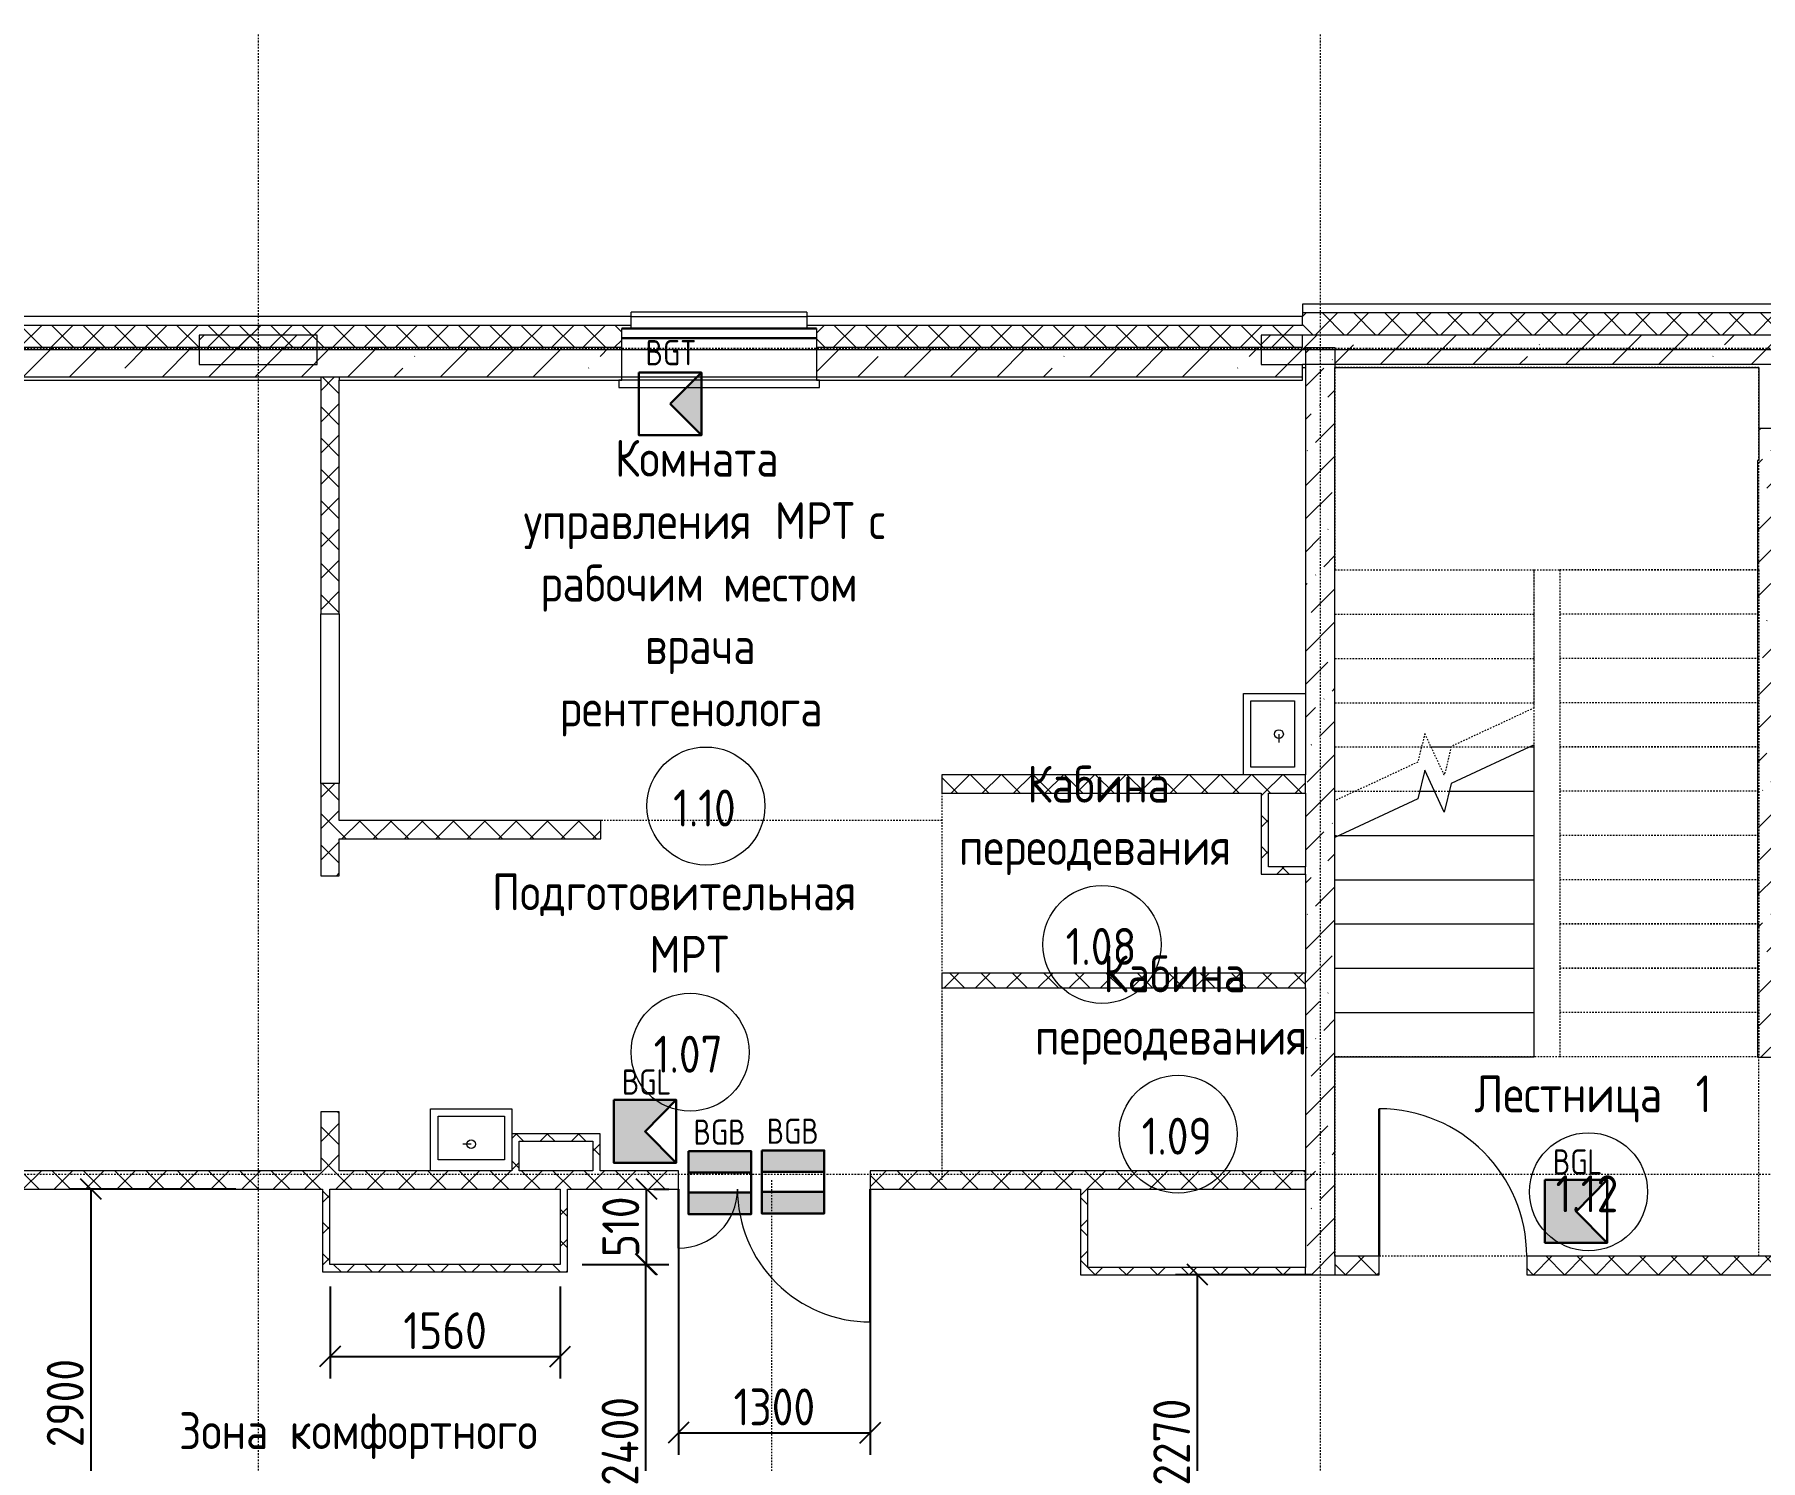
# Model space of a CAD drawing. Header units: millimetres. Extents: x -174154 to -170572, y -111302 to -109817.
# Drawn here: x -172474.2 to -172357.2, y -110227.9 to -110131.2 of the extents above; entities that cross this region are included whole.
import ezdxf

# ---------------------------------------------------------------- set-up
doc = ezdxf.new("R2010")
doc.units = ezdxf.units.MM
for name, pattern in [('ACAD_ISO02W100', [15, 12, -3]), ('ADSK_Линия сетки', [21, 12, -3, 3, -3]), ('ADSK_Сверху', [4.5, 3, -1.5]), ('ADSK_Штрих_ш3 п1_5', [4.5, 3, -1.5])]:
    doc.linetypes.add(name, pattern=pattern)
doc.layers.get('Defpoints').update_dxf_attribs({"color": 70})
for name, color, linetype, lineweight in [('!Подложка', 252, 'ACAD_ISO02W100', 25), ('Двери', 7, 'Continuous', 18), ('Кабель ПС', 20, 'ACAD_ISO02W100', 30), ('Колонны', 7, 'Continuous', 18), ('Лестницы', 7, 'Continuous', 18), ('Марки помещений', 7, 'Continuous', 18), ('Окна', 7, 'Continuous', 18), ('ОПС', 1, 'Continuous', 30), ('Оси', 7, 'Continuous', 9), ('Остекление', 7, 'Continuous', 30), ('Отлив', 7, 'Continuous', 18), ('Панель', 7, 'Continuous', 18), ('Перекрытия', 7, 'Continuous', 18), ('Подоконник_Верхний брус', 7, 'Continuous', 18), ('ПС', 1, 'Continuous', 50), ('Размеры', 7, 'Continuous', 9), ('Сантехнические приборы', 7, 'Continuous', 18), ('Стены', 7, 'Continuous', 18), ('Стены разрез', 7, 'Continuous', 40), ('Стены штриховка', 7, 'Continuous', 18)]:
    doc.layers.add(name, color=color, linetype=linetype, lineweight=lineweight)
doc.layers.add('_Разделитель помещений_', color=4, linetype='ADSK_Штрих_ш3 п1_5', lineweight=40, true_color=0x00ffff)
doc.layers.add('Линии', color=7, linetype='Continuous', lineweight=9, true_color=0x00a600)
doc.layers.add('PRSHEME', color=7, linetype='Continuous')
doc.styles.add('GOST Common', font='GOST Common.ttf', dxfattribs={"width": 0.9, "height": 250})
doc.styles.get("Standard").update_dxf_attribs({"font": 'GOST_A.TTF'})
doc.dimstyles.new('ADSK_Проверочный', dxfattribs={"dimscale": 304.8, "dimtxt": 251.428749, "dimasz": 0.463911, "dimexe": 0.492126, "dimexo": 0.492126, "dimgap": 0.164042, "dimtad": 1, "dimdec": 0, "dimdsep": 46, "dimtxsty": 'GOST Common', "dimblk1": 'OBLIQUE', "dimblk2": 'OBLIQUE', "dimsah": 1, "dimcen": 0.09, "dimazin": 0, "dimtfac": 1, "dimtdec": 4, "dimtix": 1, "dimtmove": 0, "dimatfit": 3, "dimfxl": 1, "dimtvp": 1, "dimtolj": 1, "dimtzin": 0, "dimarcsym": 2})
pattern_1 = [(45, (30280, 12305), (84.1903, 308.6967), [396.875, -79.375, 3.353, -76.022])]
pattern_2 = [(45, (30280, 12305), (-106.066, 106.066), []), (135, (30280, 12305), (-106.066, -106.066), [])]
pattern_3 = [(45, (30280, 12305), (-314.309, 314.309), []), (45, (30594.3, 12305), (-314.309, 314.309), [555.625, -111.125, 3.353, -107.772])]

# ---------------------------------------------------------------- blocks, each defined once
blk = doc.blocks.new('ИОО')
at = {"layer": 'Кабель ПС', "ltscale": 100}
h = blk.add_hatch(color=5, dxfattribs=at)
h.dxf.hatch_style = 1
h.paths.add_polyline_path([(0, 0), (185, -186), (185, 186)])
at = {"layer": 'ОПС', "color": 5, "ltscale": 100}
for p, q in [((185, 186), (0, 0)), ((0, 0), (185, -186))]:
    blk.add_line(p, q, dxfattribs=at)
blk.add_lwpolyline([(-185, 186), (185, 186), (185, -186), (-185, -186)], close=True, dxfattribs=at)
blk = doc.blocks.new('*U8')
at = {"layer": 'Кабель ПС', "color": 20, "xscale": 0.803782661242815, "yscale": 0.803782661242815, "zscale": 0.803782661242815}
blk.add_blockref('ИОО', (148.3, 149.8), dxfattribs=at)
at = {"layer": 'ПС', "color": 0, "ltscale": 300, "insert": (151.5, 393.7), "char_height": 120, "width": 108.005, "attachment_point": 5, "bg_fill": 3, "box_fill_scale": 1, "bg_fill_color": 256, "bg_fill_transparency": 0}
blk.add_mtext('BGT', dxfattribs=at)
blk = doc.blocks.new('*U9')
at = {"layer": 'ОПС', "lineweight": 25, "ltscale": 10}
h = blk.add_hatch(color=5, dxfattribs=at)
h.dxf.hatch_style = 1
h.paths.add_polyline_path([(-0.1, 299.7), (-0.1, 0.5), (296.9, 0.5), (148.4, 150.1), (296.9, 299.7)])
at = {"layer": 'ОПС', "color": 5, "ltscale": 100}
blk.add_lwpolyline([(-0.1, 299.7), (296.9, 299.7), (296.9, 0.5), (-0.1, 0.5)], close=True, dxfattribs=at)
blk.add_lwpolyline([(296.9, 299.7), (148.4, 150.1), (296.9, 0.5)], dxfattribs=at)
at = {"layer": 'ПС', "color": 0, "ltscale": 300, "insert": (155.5, 385.2), "char_height": 120, "width": 171.598, "attachment_point": 5, "bg_fill": 3, "box_fill_scale": 1, "bg_fill_color": 256, "bg_fill_transparency": 0}
blk.add_mtext('BGL', dxfattribs=at)
blk = doc.blocks.new('*U10')
at = {"layer": 'PRSHEME', "lineweight": 25}
for points in [[(0, 299.7), (298.1, 299.7), (298.1, 198.4), (0, 198.4)], [(0, 102.8), (298.1, 102.8), (298.1, 0), (0, 0)]]:
    blk.add_hatch(color=30, dxfattribs=at).paths.add_polyline_path(points)
at = {"layer": 'PRSHEME', "color": 30, "lineweight": 30}
for p, q in [((0, 198.4), (298.1, 198.4)), ((0, 102.8), (298.1, 102.8))]:
    blk.add_line(p, q, dxfattribs=at)
at = {"layer": 'PRSHEME', "color": 30, "lineweight": 25}
for points in [[(0, 299.7), (298.1, 299.7), (298.1, 198.4), (0, 198.4)], [(0, 102.8), (298.1, 102.8), (298.1, 0), (0, 0)]]:
    blk.add_lwpolyline(points, close=True, dxfattribs=at)
at = {"layer": 'PRSHEME', "color": 30, "lineweight": 30}
blk.add_lwpolyline([(0, 299.7), (298.1, 299.7), (298.1, 0), (0, 0)], close=True, dxfattribs=at)
at = {"layer": 'ПС', "color": 0, "ltscale": 300, "insert": (147.7, 391), "char_height": 120, "width": 178.902, "attachment_point": 5, "bg_fill": 3, "box_fill_scale": 1, "bg_fill_color": 256, "bg_fill_transparency": 0}
blk.add_mtext('BGB', dxfattribs=at)
blk = doc.blocks.new('B2B_Окно_1створка - 1280х2060h-715729-В_АР_ПЭ_01 Этаж')
at = {"layer": 'Остекление'}
for p, q in [((-660, 135), (660, 135)), ((-660, 70), (660, 70))]:
    blk.add_line(p, q, dxfattribs=at)
blk = doc.blocks.new('В2В_Подоконник_ПВХ - ПВХ-666027-В_АР_ПЭ_01 Этаж')
at = {"layer": 'Подоконник_Верхний брус'}
for p, q in [((-660, -285), (-660, 0)), ((-660, 0), (660, 0)), ((660, 0), (660, -285)), ((-660, -285), (-680, -285)), ((-680, -285), (-680, -335)), ((-680, -335), (680, -335)), ((680, -285), (660, -285)), ((680, -335), (680, -285))]:
    blk.add_line(p, q, dxfattribs=at)
blk = doc.blocks.new('B2B_Отлив - Отлив_металлический-622779-В_АР_ПЭ_01 Этаж')
at = {"layer": 'Отлив'}
for p, q in [((-595, 1), (-595, 110)), ((595, 110), (-595, 110)), ((-595, 0), (-595, 1)), ((-595, 1), (595, 1)), ((-595, 1), (595, 1)), ((-595, 0), (595, 0)), ((595, 110), (595, 1)), ((595, 1), (595, 0))]:
    blk.add_line(p, q, dxfattribs=at)
blk = doc.blocks.new('AC_Дверь_Однопольная_ДеревяннаяВнутренняя_ГОСТ6629-88 - 960х2080h-799353-В_АР_ПЭ_01 Этаж')
at = {"layer": 'Панель', "lineweight": 30}
blk.add_line((-500, 62.5), (-500, 1062.5), dxfattribs=at)
at = {"layer": 'Панель'}
blk.add_arc((-500, 62.5), 1000, 0, 90, dxfattribs=at)
blk = doc.blocks.new('AC_Дверь_Двупольная_ПВХ - 1260х2080h М-802916-В_АР_ПЭ_01 Этаж')
at = {"layer": 'Панель', "lineweight": 30}
for p, q in [((-650, 62.5), (-650, 962.5)), ((650, 62.5), (650, 462.5))]:
    blk.add_line(p, q, dxfattribs=at)
at = {"layer": 'Панель'}
for centre, radius, start, end in [((-650, 62.5), 900, 360, 90), ((650, 62.5), 400, 90, 180)]:
    blk.add_arc(centre, radius, start, end, dxfattribs=at)
blk = doc.blocks.new('ADSK_Умывальник со смесителем - Умывальник-246140-В_АР_ПЭ_01 Этаж')
at = {"layer": 'Сантехнические приборы'}
for p, q in [((-275, -420), (-275, 0)), ((-275, 0), (275, 0)), ((275, 0), (275, -420)), ((-225, -370), (-225, -75)), ((-225, -75), (225, -75)), ((225, -75), (225, -370)), ((0, -180), (57, -180)), ((275, -420), (-275, -420)), ((225, -370), (-225, -370))]:
    blk.add_line(p, q, dxfattribs=at)
blk.add_circle((0, -180), 30, dxfattribs=at)
blk = doc.blocks.new('ADSK_Марка_Помещение_2_ГОСТ21-501-2011 - Имя и Категория-86712-В_АР_ПЭ_01 Этаж')
at = {"layer": 'Марки помещений'}
blk.add_circle((0, 0), 4, dxfattribs=at)
blk = doc.blocks.new('_Oblique')
at = {"color": 0, "linetype": 'ByBlock', "lineweight": -2}
blk.add_line((-0.5, -0.5), (0.5, 0.5), dxfattribs=at)
blk = doc.blocks.new('*D493')
at = {"layer": 'Defpoints', "color": 0, "transparency": 16777216}
for p in [(6698, 8765), (7830, 8765), (7730, 5865)]:
    blk.add_point(p, dxfattribs=at)
at = {"layer": 'Размеры', "color": 0, "lineweight": -2, "transparency": 16777216}
for p, q in [((7680, 8765), (6548, 8765)), ((6698, 5865), (6698, 8765)), ((7580, 5865), (6548, 5865))]:
    blk.add_line(p, q, dxfattribs=at)
at = {"layer": 'Размеры', "color": 0, "lineweight": -2, "transparency": 16777216, "xscale": 141.4, "yscale": 141.4, "zscale": 141.4}
for p, rotation in [((6698, 8765), 90), ((6698, 5865), 270)]:
    blk.add_blockref('_Oblique', p, dxfattribs=dict(at, rotation=rotation))
at = {"layer": 'Размеры', "color": 0, "lineweight": 20, "transparency": 16777216, "insert": (6523, 7315), "char_height": 250, "width": 756.84, "attachment_point": 5, "rotation": 90, "style": 'GOST Common'}
blk.add_mtext('\\A1;2900', dxfattribs=at)
blk = doc.blocks.new('*D494')
at = {"layer": 'Defpoints', "color": 0, "transparency": 16777216}
for p in [(14198, 8185), (15130, 8185), (14930, 5915)]:
    blk.add_point(p, dxfattribs=at)
at = {"layer": 'Размеры', "color": 0, "lineweight": -2, "transparency": 16777216}
for p, q in [((14980, 8185), (14048, 8185)), ((14198, 5915), (14198, 8185)), ((14780, 5915), (14048, 5915))]:
    blk.add_line(p, q, dxfattribs=at)
at = {"layer": 'Размеры', "color": 0, "lineweight": -2, "transparency": 16777216, "xscale": 141.4, "yscale": 141.4, "zscale": 141.4}
for p, rotation in [((14198, 8185), 90), ((14198, 5915), 270)]:
    blk.add_blockref('_Oblique', p, dxfattribs=dict(at, rotation=rotation))
at = {"layer": 'Размеры', "color": 0, "lineweight": 20, "transparency": 16777216, "insert": (14023, 7050), "char_height": 250, "width": 756.84, "attachment_point": 5, "rotation": 90, "style": 'GOST Common'}
blk.add_mtext('\\A1;2270', dxfattribs=at)
blk = doc.blocks.new('*D474')
at = {"layer": 'Defpoints', "color": 0, "transparency": 16777216}
for p in [(10680, 8765), (11980, 8765), (11980, 7114)]:
    blk.add_point(p, dxfattribs=at)
at = {"layer": 'Размеры', "color": 0, "lineweight": -2, "transparency": 16777216}
for p, q in [((10680, 8615), (10680, 6964)), ((11980, 8615), (11980, 6964)), ((10680, 7114), (11980, 7114))]:
    blk.add_line(p, q, dxfattribs=at)
at = {"layer": 'Размеры', "color": 0, "lineweight": -2, "transparency": 16777216, "xscale": 141.4, "yscale": 141.4, "zscale": 141.4, "rotation": 180}
blk.add_blockref('_Oblique', (10680, 7114), dxfattribs=at)
at = {"layer": 'Размеры', "color": 0, "lineweight": -2, "transparency": 16777216, "xscale": 141.4, "yscale": 141.4, "zscale": 141.4}
blk.add_blockref('_Oblique', (11980, 7114), dxfattribs=at)
at = {"layer": 'Размеры', "color": 0, "lineweight": 20, "transparency": 16777216, "insert": (11330, 7289), "char_height": 250, "width": 700.59, "attachment_point": 5, "style": 'GOST Common'}
blk.add_mtext('\\A1;1300', dxfattribs=at)
blk = doc.blocks.new('*D479')
at = {"layer": 'Defpoints', "color": 0, "transparency": 16777216}
for p in [(9878, 8255), (10459, 8255), (11313, 5855)]:
    blk.add_point(p, dxfattribs=at)
at = {"layer": 'Размеры', "color": 0, "lineweight": -2, "transparency": 16777216}
for p, q in [((10028, 8255), (10609, 8255)), ((10459, 5855), (10459, 8255)), ((11163, 5855), (10309, 5855))]:
    blk.add_line(p, q, dxfattribs=at)
at = {"layer": 'Размеры', "color": 0, "lineweight": -2, "transparency": 16777216, "xscale": 141.4, "yscale": 141.4, "zscale": 141.4}
for p, rotation in [((10459, 8255), 90), ((10459, 5855), 270)]:
    blk.add_blockref('_Oblique', p, dxfattribs=dict(at, rotation=rotation))
at = {"layer": 'Размеры', "color": 0, "lineweight": 20, "transparency": 16777216, "insert": (10284, 7055), "char_height": 250, "width": 782.41, "attachment_point": 5, "rotation": 90, "style": 'GOST Common'}
blk.add_mtext('\\A1;2400', dxfattribs=at)
blk = doc.blocks.new('*D480')
at = {"layer": 'Defpoints', "color": 0, "transparency": 16777216}
for p in [(8318, 8255), (9878, 8255), (9878, 7631)]:
    blk.add_point(p, dxfattribs=at)
at = {"layer": 'Размеры', "color": 0, "lineweight": -2, "transparency": 16777216}
for p, q in [((8318, 8105), (8318, 7481)), ((9878, 8105), (9878, 7481)), ((8318, 7631), (9878, 7631))]:
    blk.add_line(p, q, dxfattribs=at)
at = {"layer": 'Размеры', "color": 0, "lineweight": -2, "transparency": 16777216, "xscale": 141.4, "yscale": 141.4, "zscale": 141.4, "rotation": 180}
blk.add_blockref('_Oblique', (8318, 7631), dxfattribs=at)
at = {"layer": 'Размеры', "color": 0, "lineweight": -2, "transparency": 16777216, "xscale": 141.4, "yscale": 141.4, "zscale": 141.4}
blk.add_blockref('_Oblique', (9878, 7631), dxfattribs=at)
at = {"layer": 'Размеры', "color": 0, "lineweight": 20, "transparency": 16777216, "insert": (9098, 7806), "char_height": 250, "width": 700.59, "attachment_point": 5, "style": 'GOST Common'}
blk.add_mtext('\\A1;1560', dxfattribs=at)
blk = doc.blocks.new('*D481')
at = {"layer": 'Defpoints', "color": 0, "transparency": 16777216}
for p in [(10364, 8765), (10464, 8765), (9878, 8255)]:
    blk.add_point(p, dxfattribs=at)
at = {"layer": 'Размеры', "color": 0, "lineweight": -2, "transparency": 16777216}
for p, q in [((10464, 8255), (10464, 8765)), ((10514, 8765), (10614, 8765)), ((10028, 8255), (10614, 8255))]:
    blk.add_line(p, q, dxfattribs=at)
at = {"layer": 'Размеры', "color": 0, "lineweight": -2, "transparency": 16777216, "xscale": 141.4, "yscale": 141.4, "zscale": 141.4}
for p, rotation in [((10464, 8765), 90), ((10464, 8255), 270)]:
    blk.add_blockref('_Oblique', p, dxfattribs=dict(at, rotation=rotation))
at = {"layer": 'Размеры', "color": 0, "lineweight": 20, "transparency": 16777216, "insert": (10289, 8510), "char_height": 250, "width": 511.38, "attachment_point": 5, "rotation": 90, "style": 'GOST Common'}
blk.add_mtext('\\A1;510', dxfattribs=at)
blk = doc.blocks.new('A$Cb2ab8b70')
at = {"layer": 'Колонны', "lineweight": 20, "true_color": 0x636466}
h = blk.add_hatch(dxfattribs=at)
h.set_pattern_fill('FP_3', color=251, style=0, pattern_type=2)
h.set_pattern_definition([(45, (30280, 12305), (-314.309, 314.309), []), (45, (30594.3, 12305), (-314.309, 314.309), [222.25, -111.125])])
h.paths.add_polyline_path([(8230, 14355), (8230, 14555), (7430, 14555), (7430, 14355)])
at = {"layer": 'Стены разрез', "lineweight": 20, "true_color": 0x636466}
h = blk.add_hatch(dxfattribs=at)
h.set_pattern_fill('FP_1', color=251, style=0, pattern_type=2)
h.set_pattern_definition(pattern_2)
h.paths.add_polyline_path([(30480, 14555), (30480, 14705), (29394.9, 14705), (29394.9, 14685), (29459.9, 14685), (29459.9, 14555), (30330, 14555)])
h.paths.add_polyline_path([(28139.9, 14555), (28139.9, 14685), (28204.9, 14685), (28204.9, 14705), (26317.4, 14705), (26317.4, 14685), (26382.4, 14685), (26382.4, 14555)])
h.paths.add_polyline_path([(25062.4, 14555), (25062.4, 14685), (25127.4, 14685), (25127.4, 14705), (14910, 14705), (14910, 14555), (18404.2, 14555), (18404.2, 14635), (19704.2, 14635), (19704.2, 14555), (22195.5, 14555)])
h = blk.add_hatch(dxfattribs=at)
h.set_pattern_fill('FP_1', color=251, style=0, pattern_type=2)
h.set_pattern_definition(pattern_2)
h.paths.add_polyline_path([(14910, 14470), (14910, 14620), (11550, 14620), (11550, 14600), (11615, 14600), (11615, 14470), (14524.8, 14470)])
h.paths.add_polyline_path([(10295, 14470), (10295, 14600), (10360, 14600), (10360, 14620), (5875, 14620), (5875, 14600), (5940, 14600), (5940, 14470), (6854.1, 14470)])
h.paths.add_polyline_path([(4620, 14470), (4620, 14600), (4685, 14600), (4685, 14620), (2725, 14620), (2725, 14600), (2790, 14600), (2790, 14470), (3018.8, 14470)])
h.paths.add_polyline_path([(1470, 14470), (1470, 14600), (1535, 14600), (1535, 14620), (60, 14620), (60, 14470), (210, 14470)])
h = blk.add_hatch(dxfattribs=at)
h.set_pattern_fill('FP_4', color=251, style=0, pattern_type=2)
h.set_pattern_definition(pattern_3)
h.paths.add_polyline_path([(14910, 14355), (14910, 14555), (14630, 14555), (14630, 14355)])
h = blk.add_hatch(dxfattribs=at)
h.set_pattern_fill('FP_4', color=251, style=0, pattern_type=2)
h.set_pattern_definition(pattern_3)
h.paths.add_polyline_path([(30130, 14355), (30330, 14355), (30330, 14555), (29459.9, 14555), (29459.9, 14355), (29866.2, 14355)])
h.paths.add_polyline_path([(28139.9, 14355), (28139.9, 14555), (26382.4, 14555), (26382.4, 14355), (27090, 14355)])
h.paths.add_polyline_path([(25062.4, 14355), (25062.4, 14555), (19704.2, 14555), (19704.2, 14355), (24080, 14355)])
h.paths.add_polyline_path([(18224.2, 14355), (18404.2, 14355), (18404.2, 14555), (14910, 14555), (14910, 14355), (14930, 14355), (14930, 14470), (15130, 14470), (15130, 14355), (18024.2, 14355)])
h = blk.add_hatch(dxfattribs=at)
h.set_pattern_fill('FP_4', color=251, style=0, pattern_type=2)
h.set_pattern_definition(pattern_3)
h.paths.add_polyline_path([(14910, 14270), (14910, 14470), (11615, 14470), (11615, 14270), (14524.8, 14270)])
h.paths.add_polyline_path([(10295, 14270), (10295, 14470), (5940, 14470), (5940, 14270), (8380, 14270)])
h.paths.add_polyline_path([(2790, 14270), (4620, 14270), (4620, 14470), (2790, 14470)])
h.paths.add_polyline_path([(410, 14270), (1470, 14270), (1470, 14470), (210, 14470), (210, 14270)])
h = blk.add_hatch(dxfattribs=at)
h.set_pattern_fill('FP_2', color=251, style=0, pattern_type=2)
h.set_pattern_definition(pattern_1)
h.paths.add_polyline_path([(15130, 8185.2), (15130, 14470), (14930, 14470), (14930, 8185.2)])
h = blk.add_hatch(dxfattribs=at)
h.set_pattern_fill('FP_1', color=251, style=0, pattern_type=2)
h.set_pattern_definition(pattern_2)
h.paths.add_polyline_path([(8255, 8890), (8380, 8890), (8380, 9290), (8255, 9290), (8255, 9239.7)])
h.paths.add_polyline_path([(8380, 10890), (8380, 11515), (8255, 11515), (8255, 10890)])
h.paths.add_polyline_path([(8380, 12665), (8380, 14270), (8255, 14270), (8255, 12665)])
h = blk.add_hatch(dxfattribs=at)
h.set_pattern_fill('FP_2', color=251, style=0, pattern_type=2)
h.set_pattern_definition(pattern_1)
h.paths.add_polyline_path([(17994.2, 9660), (18194.2, 9660), (18194.2, 13925), (18004.2, 13925), (18004.2, 13705), (17994.2, 13705), (17994.2, 12660.4)])
h = blk.add_hatch(dxfattribs=at)
h.set_pattern_fill('FP_1', color=251, style=0, pattern_type=2)
h.set_pattern_definition(pattern_2)
h.paths.add_polyline_path([(14680, 11450), (14930, 11450), (14930, 11575), (12466.2, 11575), (12466.2, 11450), (14630, 11450)])
h = blk.add_hatch(dxfattribs=at)
h.set_pattern_fill('FP_1', color=251, style=0, pattern_type=2)
h.set_pattern_definition(pattern_2)
h.paths.add_polyline_path([(14680, 10900), (14680, 11450), (14630, 11450), (14630, 10900)])
h = blk.add_hatch(dxfattribs=at)
h.set_pattern_fill('FP_1', color=251, style=0, pattern_type=2)
h.set_pattern_definition(pattern_2)
h.paths.add_polyline_path([(10153.7, 11140), (10153.7, 11265), (8380, 11265), (8380, 11140)])
h = blk.add_hatch(dxfattribs=at)
h.set_pattern_fill('FP_1', color=251, style=0, pattern_type=2)
h.set_pattern_definition(pattern_2)
h.paths.add_polyline_path([(14930, 10900), (14930, 10950), (14680, 10950), (14680, 10900)])
h = blk.add_hatch(dxfattribs=at)
h.set_pattern_fill('FP_1', color=251, style=0, pattern_type=2)
h.set_pattern_definition(pattern_2)
h.paths.add_polyline_path([(14930, 10130), (14930, 10230), (12466.2, 10230), (12466.2, 10130), (14524.8, 10130)])
h = blk.add_hatch(dxfattribs=at)
h.set_pattern_fill('FP_1', color=251, style=0, pattern_type=2)
h.set_pattern_definition(pattern_2)
h.paths.add_polyline_path([(9600, 8890), (9600, 9140), (9550, 9140), (9550, 8890)])
h = blk.add_hatch(dxfattribs=at)
h.set_pattern_fill('FP_1', color=251, style=0, pattern_type=2)
h.set_pattern_definition(pattern_2)
h.paths.add_polyline_path([(10100, 9090), (10150, 9090), (10150, 9140), (9600, 9140), (9600, 9090)])
h = blk.add_hatch(dxfattribs=at)
h.set_pattern_fill('FP_1', color=251, style=0, pattern_type=2)
h.set_pattern_definition(pattern_2)
h.paths.add_polyline_path([(10150, 8890), (10150, 9090), (10100, 9090), (10100, 8890)])
h = blk.add_hatch(dxfattribs=at)
h.set_pattern_fill('FP_1', color=251, style=0, pattern_type=2)
h.set_pattern_definition(pattern_2)
h.paths.add_polyline_path([(14930, 8765), (14930, 8890), (11980, 8890), (11980, 8765), (14524.8, 8765)])
h.paths.add_polyline_path([(9877.5, 8765), (10680, 8765), (10680, 8890), (4252.5, 8890), (4252.5, 8765), (8771.8, 8765)])
h = blk.add_hatch(dxfattribs=at)
h.set_pattern_fill('FP_1', color=251, style=0, pattern_type=2)
h.set_pattern_definition(pattern_2)
h.paths.add_polyline_path([(8317.5, 8205), (8317.5, 8765), (8267.5, 8765), (8267.5, 8205)])
h = blk.add_hatch(dxfattribs=at)
h.set_pattern_fill('FP_1', color=251, style=0, pattern_type=2)
h.set_pattern_definition(pattern_2)
h.paths.add_polyline_path([(9927.5, 8255), (9927.5, 8765), (9877.5, 8765), (9877.5, 8255)])
h = blk.add_hatch(dxfattribs=at)
h.set_pattern_fill('FP_1', color=251, style=0, pattern_type=2)
h.set_pattern_definition(pattern_2)
h.paths.add_polyline_path([(13455, 8235), (13455, 8765), (13405, 8765), (13405, 8235)])
h = blk.add_hatch(dxfattribs=at)
h.set_pattern_fill('FP_1', color=251, style=0, pattern_type=2)
h.set_pattern_definition(pattern_2)
h.paths.add_polyline_path([(21205, 8185.2), (21830, 8185.2), (21830, 8310.2), (21205, 8310.2)])
h.paths.add_polyline_path([(20305, 8185.2), (20305, 8310.2), (16430, 8310.2), (16430, 8185.2), (20277.8, 8185.2)])
h.paths.add_polyline_path([(15430, 8185.2), (15430, 8310.2), (15130, 8310.2), (15130, 8185.2)])
h = blk.add_hatch(dxfattribs=at)
h.set_pattern_fill('FP_1', color=251, style=0, pattern_type=2)
h.set_pattern_definition(pattern_2)
h.paths.add_polyline_path([(9927.5, 8205), (9927.5, 8255), (8317.5, 8255), (8317.5, 8205), (8771.8, 8205)])
h = blk.add_hatch(dxfattribs=at)
h.set_pattern_fill('FP_1', color=251, style=0, pattern_type=2)
h.set_pattern_definition(pattern_2)
h.paths.add_polyline_path([(14930, 8185), (14930, 8235), (13405, 8235), (13405, 8185), (14524.8, 8185)])
at = {"layer": '_Разделитель помещений_', "color": 251, "lineweight": 20, "true_color": 0x636466}
for p, q in [((12466.2, 11512.5), (12466.2, 8827.5)), ((12466.2, 11265), (10153.7, 11265)), ((11312.5, 5855), (11312.5, 8827.5))]:
    blk.add_line(p, q, dxfattribs=at)
at = {"layer": 'Колонны', "color": 251, "lineweight": 20, "true_color": 0x636466}
for p, q in [((8230, 14555), (7430, 14555)), ((7430, 14555), (7430, 14355)), ((8230, 14355), (8230, 14555)), ((7430, 14355), (8230, 14355))]:
    blk.add_line(p, q, dxfattribs=at)
at = {"layer": 'Лестницы', "color": 251, "linetype": 'ADSK_Сверху', "lineweight": 20, "true_color": 0x636466}
for p, q in [((15129.9, 14335), (15129.9, 12963)), ((18004.2, 14335), (15129.9, 14335)), ((15130, 14335), (15130, 12963)), ((18004.2, 14335), (15130, 14335)), ((18004.2, 12963), (18004.2, 14335)), ((18004.2, 12962.1), (18004.2, 14335)), ((15129.9, 12963), (16479.9, 12963)), ((15129.9, 11398.3), (15129.9, 12963)), ((15129.9, 12963), (16479.9, 12963)), ((15130, 12963), (16480, 12963)), ((15130, 9663), (15130, 12963)), ((15130, 12963), (16480, 12963)), ((16479.9, 12963), (16654.2, 12963)), ((16479.9, 12027.8), (16479.9, 12963)), ((16480, 12963), (16654.2, 12963)), ((16480, 9663), (16480, 12963)), ((16654.2, 12963), (16654.2, 12962.1)), ((18004.2, 12963), (16654.2, 12963)), ((16654.2, 12963), (16654.2, 9663)), ((18004.2, 12963), (16654.2, 12963)), ((18004.2, 12962.1), (16654.2, 12962.1)), ((16654.2, 12962.1), (16654.2, 9662.1)), ((18004.2, 12962.1), (16654.2, 12962.1)), ((18004.2, 12963), (18004.2, 9663)), ((18004.2, 12962.1), (18004.2, 9662.1)), ((15129.9, 12663), (16479.9, 12663)), ((15129.9, 12663), (16479.9, 12663)), ((15130, 12663), (16480, 12663)), ((15130, 12663), (16480, 12663)), ((18004.2, 12663), (16654.2, 12663)), ((18004.2, 12663), (16654.2, 12663)), ((18004.2, 12662.1), (16654.2, 12662.1)), ((18004.2, 12662.1), (16654.2, 12662.1)), ((15129.9, 12363), (16479.9, 12363)), ((15129.9, 12363), (16479.9, 12363)), ((15130, 12363), (16480, 12363)), ((15130, 12363), (16480, 12363)), ((18004.2, 12363), (16654.2, 12363)), ((18004.2, 12363), (16654.2, 12363)), ((18004.2, 12362.1), (16654.2, 12362.1)), ((18004.2, 12362.1), (16654.2, 12362.1)), ((15129.9, 12063), (16479.9, 12063)), ((15129.9, 12063), (16479.9, 12063)), ((15130, 12063), (16480, 12063)), ((15130, 12063), (16480, 12063)), ((18004.2, 12063), (16654.2, 12063)), ((18004.2, 12063), (16654.2, 12063)), ((18004.2, 12062.1), (16654.2, 12062.1)), ((18004.2, 12062.1), (16654.2, 12062.1)), ((16479.9, 12027.8), (15918.2, 11765.9)), ((15738.9, 11854.7), (15691.6, 11660.2)), ((15871, 11571.4), (15738.9, 11854.7)), ((15129.9, 11763), (15716.6, 11763)), ((15129.9, 11763), (15716.6, 11763)), ((15130, 11763), (16480, 11763)), ((15130, 11763), (16480, 11763)), ((15781.6, 11763), (15917.5, 11763)), ((15781.6, 11763), (15917.5, 11763)), ((15918.2, 11765.9), (15871, 11571.4)), ((16448.3, 11763), (16479.9, 11763)), ((18004.2, 11763), (16654.2, 11763)), ((18004.2, 11763), (16654.2, 11763)), ((18004.2, 11762.1), (16654.2, 11762.1)), ((18004.2, 11762.1), (16654.2, 11762.1)), ((15691.6, 11660.2), (15129.9, 11398.3)), ((15129.9, 11463), (15268.8, 11463)), ((15129.9, 11463), (15268.8, 11463)), ((15130, 11463), (16480, 11463)), ((15130, 11463), (16480, 11463)), ((15704.5, 11463), (15804.9, 11463)), ((15905.4, 11463), (16479.9, 11463)), ((18004.2, 11463), (16654.2, 11463)), ((18004.2, 11463), (16654.2, 11463)), ((18004.2, 11462.1), (16654.2, 11462.1)), ((18004.2, 11462.1), (16654.2, 11462.1)), ((15130, 11163), (16480, 11163)), ((15130, 11163), (16480, 11163)), ((15161.6, 11163), (16479.9, 11163)), ((18004.2, 11163), (16654.2, 11163)), ((18004.2, 11163), (16654.2, 11163)), ((18004.2, 11162.1), (16654.2, 11162.1)), ((18004.2, 11162.1), (16654.2, 11162.1)), ((15129.9, 10863), (16479.9, 10863)), ((15130, 10863), (16480, 10863)), ((15130, 10863), (16480, 10863)), ((18004.2, 10863), (16654.2, 10863)), ((18004.2, 10863), (16654.2, 10863)), ((18004.2, 10862.1), (16654.2, 10862.1)), ((18004.2, 10862.1), (16654.2, 10862.1)), ((15129.9, 10563), (16479.9, 10563)), ((15130, 10563), (16480, 10563)), ((15130, 10563), (16480, 10563)), ((18004.2, 10563), (16654.2, 10563)), ((18004.2, 10563), (16654.2, 10563)), ((18004.2, 10562.1), (16654.2, 10562.1)), ((18004.2, 10562.1), (16654.2, 10562.1)), ((15129.9, 10263), (16479.9, 10263)), ((15130, 10263), (16480, 10263)), ((15130, 10263), (16480, 10263)), ((18004.2, 10263), (16654.2, 10263)), ((18004.2, 10263), (16654.2, 10263)), ((18004.2, 10262.1), (16654.2, 10262.1)), ((18004.2, 10262.1), (16654.2, 10262.1)), ((15129.9, 9963), (16479.9, 9963)), ((15130, 9963), (16480, 9963)), ((15130, 9963), (16480, 9963)), ((18004.2, 9963), (16654.2, 9963)), ((18004.2, 9963), (16654.2, 9963)), ((18004.2, 9962.1), (16654.2, 9962.1)), ((18004.2, 9962.1), (16654.2, 9962.1)), ((15129.9, 9663), (15129.9, 8313)), ((16479.9, 9663), (15129.9, 9663)), ((15129.9, 9663), (16479.9, 9663)), ((15130, 9663), (15130, 8312.1)), ((15130, 9663), (16480, 9663)), ((15130, 9663), (16480, 9663)), ((16654.2, 9663), (16479.9, 9663)), ((16480, 9662.1), (16480, 9663)), ((16654.2, 9662.1), (16480, 9662.1)), ((18004.2, 9663), (16654.2, 9663)), ((18004.2, 9663), (16654.2, 9663)), ((18004.2, 9662.1), (16654.2, 9662.1)), ((18004.2, 9662.1), (16654.2, 9662.1)), ((18004.2, 8313), (18004.2, 9663)), ((18004.2, 8312.1), (18004.2, 9662.1)), ((15129.9, 8313), (18004.2, 8313)), ((15130, 8312.1), (18004.2, 8312.1))]:
    blk.add_line(p, q, dxfattribs=at)
at = {"layer": 'Лестницы', "color": 251, "lineweight": 20, "true_color": 0x636466}
for p, q in [((16479.9, 11777.8), (15918.2, 11515.9)), ((16448.3, 11763), (16479.9, 11763)), ((16479.9, 11763), (16479.9, 11777.8)), ((16479.9, 11463), (16479.9, 11763)), ((15738.9, 11604.7), (15691.6, 11410.2)), ((15871, 11321.4), (15738.9, 11604.7)), ((15918.2, 11515.9), (15871, 11321.4)), ((15691.6, 11410.2), (15129.9, 11148.3)), ((15704.5, 11463), (15804.9, 11463)), ((15905.4, 11463), (16479.9, 11463)), ((16479.9, 11163), (16479.9, 11463)), ((15129.9, 10863), (15129.9, 11148.3)), ((15161.6, 11163), (16479.9, 11163)), ((16479.9, 10863), (16479.9, 11163)), ((15129.9, 10563), (15129.9, 10863)), ((15129.9, 10863), (16479.9, 10863)), ((16479.9, 10563), (16479.9, 10863)), ((15129.9, 10263), (15129.9, 10563)), ((15129.9, 10563), (16479.9, 10563)), ((16479.9, 10263), (16479.9, 10563)), ((15129.9, 9963), (15129.9, 10263)), ((15129.9, 10263), (16479.9, 10263)), ((16479.9, 9963), (16479.9, 10263)), ((15129.9, 9663), (15129.9, 9963)), ((15129.9, 9963), (16479.9, 9963)), ((16479.9, 9663), (16479.9, 9963)), ((15129.9, 9663), (16479.9, 9663))]:
    blk.add_line(p, q, dxfattribs=at)
at = {"layer": 'Линии', "color": 251, "linetype": 'ADSK_Штрих_ш3 п1_5', "lineweight": 20, "true_color": 0x636466}
for p, q in [((12466.2, 11512.5), (12466.2, 10230)), ((12466.2, 10230), (12466.2, 8827.5))]:
    blk.add_line(p, q, dxfattribs=at)
at = {"layer": 'Оси', "linetype": 'ADSK_Линия сетки'}
for p, q in [((7830, 16592.9), (7830, -2195)), ((15030, 16592.9), (15030, -2195)), ((32780, 14465), (-1856.4, 14465)), ((32780, 8865), (-1856.4, 8865))]:
    blk.add_line(p, q, dxfattribs=at)
at = {"layer": 'Перекрытия', "color": 251, "lineweight": 20, "true_color": 0x636466}
blk.add_line((30230, 14455), (330, 14455), dxfattribs=at)
at = {"layer": 'Стены', "color": 251, "lineweight": 20, "true_color": 0x636466}
for p, q in [((10360, 14680), (11550, 14680)), ((18404.2, 14355), (14910, 14355)), ((14910, 14270), (0, 14270)), ((11615, 14250), (10295, 14250)), ((8255, 11515), (8255, 12665)), ((8380, 12665), (8380, 11515)), ((14930, 8890), (14930, 8890))]:
    blk.add_line(p, q, dxfattribs=at)
at = {"layer": 'Стены разрез', "color": 251, "lineweight": 20, "true_color": 0x636466}
for p, q in [((25127.4, 14765), (14910, 14765)), ((14910, 14765), (14910, 14680)), ((10360, 14680), (5875, 14680)), ((10360, 14600), (10360, 14680)), ((14910, 14680), (11550, 14680)), ((11550, 14680), (11550, 14600)), ((10295, 14250), (10295, 14600)), ((10295, 14600), (10360, 14600)), ((11550, 14600), (11615, 14600)), ((11615, 14600), (11615, 14250)), ((14910, 14555), (14630, 14555)), ((14630, 14555), (14630, 14355)), ((14630, 14355), (14910, 14355)), ((14910, 14250), (14910, 14335)), ((14910, 14335), (14930, 14335)), ((14930, 14335), (14930, 11575)), ((15130, 8310.2), (15130, 14335)), ((15130, 14335), (18004.2, 14335)), ((18004.2, 14335), (18004.2, 13705)), ((5940, 14250), (8255, 14250)), ((8255, 14250), (8255, 12665)), ((8380, 14250), (10295, 14250)), ((8380, 12665), (8380, 14250)), ((11615, 14250), (14910, 14250)), ((18004.2, 13705), (17994.2, 13705)), ((17994.2, 13705), (17994.2, 9660)), ((8255, 12665), (8380, 12665)), ((8380, 11515), (8255, 11515)), ((8255, 11515), (8255, 10890)), ((8380, 11265), (8380, 11515)), ((14930, 11575), (12466.2, 11575)), ((12466.2, 11575), (12466.2, 11450)), ((12466.2, 11450), (14630, 11450)), ((14630, 11450), (14630, 10900)), ((14680, 11450), (14930, 11450)), ((14680, 10950), (14680, 11450)), ((14930, 11450), (14930, 10950)), ((10153.7, 11265), (8380, 11265)), ((10153.7, 11140), (10153.7, 11265)), ((8380, 10890), (8380, 11140)), ((8380, 11140), (10153.7, 11140)), ((8255, 10890), (8380, 10890)), ((14630, 10900), (14930, 10900)), ((14930, 10950), (14680, 10950)), ((14930, 10900), (14930, 10230)), ((14930, 10230), (12466.2, 10230)), ((12466.2, 10230), (12466.2, 10130)), ((12466.2, 10130), (14930, 10130)), ((14930, 10130), (14930, 8890)), ((17994.2, 9660), (18194.2, 9660)), ((8380, 9290), (8255, 9290)), ((8255, 9290), (8255, 8890)), ((8380, 8890), (8380, 9290)), ((10150, 9140), (9550, 9140)), ((9550, 9140), (9550, 8890)), ((10150, 8890), (10150, 9140)), ((9600, 9090), (10100, 9090)), ((9600, 8890), (9600, 9090)), ((10100, 9090), (10100, 8890)), ((8255, 8890), (4127.5, 8890)), ((9550, 8890), (8380, 8890)), ((10100, 8890), (9600, 8890)), ((10680, 8890), (10150, 8890)), ((10680, 8765), (10680, 8890)), ((14930, 8890), (11980, 8890)), ((11980, 8890), (11980, 8765)), ((4252.5, 8765), (8267.5, 8765)), ((8267.5, 8765), (8267.5, 8205)), ((8317.5, 8765), (9877.5, 8765)), ((8317.5, 8255), (8317.5, 8765)), ((9877.5, 8765), (9877.5, 8255)), ((9927.5, 8765), (10680, 8765)), ((9927.5, 8205), (9927.5, 8765)), ((11980, 8765), (13405, 8765)), ((13405, 8765), (13405, 8185)), ((13455, 8765), (14930, 8765)), ((13455, 8235), (13455, 8765)), ((14930, 8765), (14930, 8235)), ((15430, 8310.2), (15130, 8310.2)), ((15430, 8185.2), (15430, 8310.2)), ((19794.2, 8310.2), (16430, 8310.2)), ((16430, 8310.2), (16430, 8185.2)), ((8267.5, 8205), (9927.5, 8205)), ((9877.5, 8255), (8317.5, 8255)), ((14930, 8235), (13455, 8235)), ((13405, 8185), (14930, 8185)), ((14930, 8185.2), (15430, 8185.2)), ((16430, 8185.2), (20305, 8185.2))]:
    blk.add_line(p, q, dxfattribs=at)
at = {"layer": 'Стены штриховка', "color": 251, "lineweight": 20, "true_color": 0x636466}
for p, q in [((25127.4, 14705), (14910, 14705)), ((14910, 14620), (14910, 14680)), ((10360, 14620), (5875, 14620)), ((14910, 14620), (11550, 14620)), ((14910, 14470), (14910, 14555)), ((18404.2, 14555), (14910, 14555)), ((10295, 14470), (5940, 14470)), ((14910, 14470), (11615, 14470)), ((14930, 14470), (15130, 14470)), ((14930, 14470), (14930, 14335)), ((15130, 14470), (15130, 14335)), ((14910, 14335), (14910, 14355)), ((8255, 14270), (8255, 14250)), ((8380, 14270), (8380, 14250)), ((18004.2, 13925), (18194.2, 13925)), ((14930, 11450), (14930, 11575)), ((14930, 10900), (14930, 10950)), ((14930, 10130), (14930, 10230)), ((14930, 8765), (14930, 8890)), ((14930, 8890), (14930, 8765)), ((15130, 8310.2), (15130, 8185.2)), ((14930, 8185), (14930, 8235))]:
    blk.add_line(p, q, dxfattribs=at)
at = {"layer": 'Двери', "color": 251, "lineweight": 20, "true_color": 0x636466}
blk.add_blockref('AC_Дверь_Однопольная_ДеревяннаяВнутренняя_ГОСТ6629-88 - 960х2080h-799353-В_АР_ПЭ_01 Этаж', (15930, 8247.7), dxfattribs=at)
at = {"layer": 'Двери', "color": 251, "lineweight": 20, "true_color": 0x636466, "rotation": 180}
blk.add_blockref('AC_Дверь_Двупольная_ПВХ - 1260х2080h М-802916-В_АР_ПЭ_01 Этаж', (11330, 8827.5), dxfattribs=at)
at = {"layer": 'Марки помещений', "color": 251, "lineweight": 20, "true_color": 0x636466, "xscale": 99.99999999999993, "yscale": 99.99999999999993, "zscale": 99.99999999999993}
for p in [(10866.3, 11362.5), (13550.8, 10424.2), (10758.8, 9693.7), (14066.3, 9138.1), (16848.7, 8747.5)]:
    blk.add_blockref('ADSK_Марка_Помещение_2_ГОСТ21-501-2011 - Имя и Категория-86712-В_АР_ПЭ_01 Этаж', p, dxfattribs=at)
at = {"layer": 'Окна', "color": 251, "lineweight": 20, "true_color": 0x636466}
for name, p in [('B2B_Отлив - Отлив_металлический-622779-В_АР_ПЭ_01 Этаж', (10955, 14600)), ('В2В_Подоконник_ПВХ - ПВХ-666027-В_АР_ПЭ_01 Этаж', (10955, 14535)), ('B2B_Окно_1створка - 1280х2060h-715729-В_АР_ПЭ_01 Этаж', (10955, 14465))]:
    blk.add_blockref(name, p, dxfattribs=at)
at = {"layer": 'Сантехнические приборы', "color": 251, "lineweight": 20, "true_color": 0x636466}
for p, rotation in [((14930, 11850), 270.0000000000001), ((9275, 8890), 180)]:
    blk.add_blockref('ADSK_Умывальник со смесителем - Умывальник-246140-В_АР_ПЭ_01 Этаж', p, dxfattribs=dict(at, rotation=rotation))
at = {"layer": 'Марки помещений', "color": 251, "lineweight": 20, "true_color": 0x636466, "char_height": 250, "attachment_point": 1, "style": 'GOST Common'}
for s, insert, width in [('Комната', (10250, 13845.1), 1500.759), ('управления', (9630.9, 13421.8), 1969.746), ('МРТ', (11333.5, 13421.8), 678.228), ('\\fGOST Common|b0|i0|c204|p34|;\\W.9;с', (11970.5, 13421.8), 165.949), ('рабочим', (9744, 12998.5), 1406.962), ('местом', (10982.3, 12998.5), 1233.797), ('врача', (10452.4, 12575.1), 1017.341), ('рентгенолога', (9875, 12151.8), 2409.873), ('Кабина', (13044.8, 11635.9), 1233.797), ('1.10', (10643.4, 11473.9), 548.354), ('переодевания', (12580.5, 11212.5), 2359.366), ('Подготовительная', (9416.7, 10905.3), 3261.265), ('1.08', (13304.1, 10535.6), 606.076), ('МРТ', (10482.3, 10482), 678.228), ('Кабина', (13560.3, 10349.7), 1233.797), ('переодевания', (13095.9, 9926.4), 2359.366), ('1.07', (10512, 9805), 606.076), ('Лестница', (16075, 9536.2), 1652.278), (' 1', (17438.3, 9536.2), 230.886), ('1.09', (13819.5, 9249.5), 606.076), ('1.12', (16625.8, 8858.9), 548.354), ('Зона', (7295.1, 7252.8), 815.316), ('комфортного', (8045.2, 7252.8), 2265.569)]:
    blk.add_mtext(s, dxfattribs=dict(at, insert=insert, width=width))
at = {"layer": 'Размеры', "color": 251, "lineweight": 20, "true_color": 0x636466}
for base, p1, p2, override, picture, middle in [((6697.8, 8765), (7730, 5865), (7830, 8765), {"dimpost": '<>', "dimfxl": 2901.723626}, '*D493', (6522.8, 7315)), ((10463.9, 8765), (9877.5, 8255), (10363.9, 8765), {"dimpost": '<>', "dimfxl": 704.784373}, '*D481', (10288.9, 8510)), ((10458.7, 8255), (11312.5, 5855), (9877.5, 8255), {"dimpost": '<>', "dimfxl": 2796.287592}, '*D479', (10283.7, 7055)), ((14197.7, 8185.2), (14930, 5915), (15130, 8185.2), {"dimpost": '<>', "dimfxl": 2278.944131}, '*D494', (14022.7, 7050.1))]:
    dim = blk.add_linear_dim(base=base, p1=p1, p2=p2, angle=90, dimstyle='ADSK_Проверочный', override=override, dxfattribs=at)
    dim.commit()
    dim.dimension.update_dxf_attribs({"geometry": picture, "text_midpoint": middle})
for base, p1, p2, override, picture, middle in [((11980, 7114.4), (10680, 8765), (11980, 8765), {"dimpost": '<>', "dimfxl": 1300}, '*D474', (11330, 7289.4)), ((9877.5, 7631.1), (8317.5, 8255), (9877.5, 8255), {"dimpost": '<>', "dimfxl": 1560}, '*D480', (9097.5, 7806.1))]:
    dim = blk.add_linear_dim(base=base, p1=p1, p2=p2, dimstyle='ADSK_Проверочный', override=override, dxfattribs=at)
    dim.commit()
    dim.dimension.update_dxf_attribs({"geometry": picture, "text_midpoint": middle})

msp = doc.modelspace()

# ---------------------------------------------------------------- block references
at = {"layer": 'ПС', "color": 0, "xscale": 0.01424277820484836, "yscale": 0.01424277820484836, "zscale": 0.01424277820484836}
for name, p in [('*U8', (-172433.26, -110158.38)), ('*U9', (-172434.97, -110207.7)), ('*U10', (-172429.91, -110211.18)), ('*U10', (-172424.95, -110211.12)), ('*U9', (-172371.86, -110213.12))]:
    msp.add_blockref(name, p, dxfattribs=at)

# ---------------------------------------------------------------- next in the draw order: block references
at = {"layer": '!Подложка', "ltscale": 20, "xscale": 0.01, "yscale": 0.01, "zscale": 0.01}
msp.add_blockref('A$Cb2ab8b70', (-172537.39, -110297.13), dxfattribs=at)

doc.saveas('drawing.dxf')
